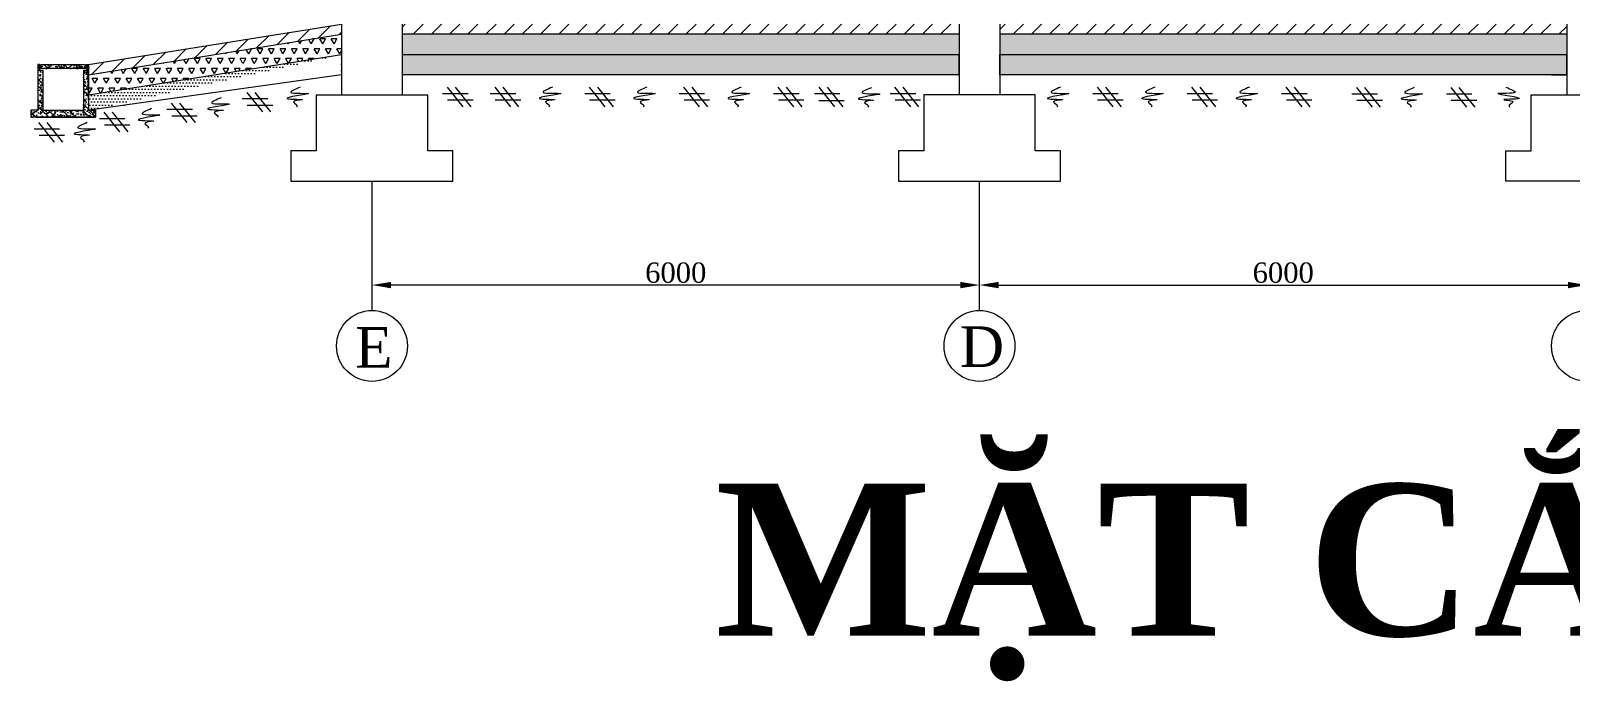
# Model space of a CAD drawing. Header units: inches. Extents: x -4475333 to 345677417, y -211198149 to 2125895.
# Drawn here: x -2382407 to -2367203, y 1035012 to 1041436 of the extents above; entities that cross this region are included whole.
import ezdxf

# ---------------------------------------------------------------- set-up
doc = ezdxf.new("R2010")
doc.units = ezdxf.units.IN
doc.header["$LTSCALE"] = 150
doc.header["$MEASUREMENT"] = 0
for name, color, linetype, lineweight in [('03 tbii', 3, 'Continuous', 50), ('cot', 2, 'Continuous', 50), ('KHUNG BVE', 7, 'Continuous', 0), ('móng cột', 7, 'Continuous', 50), ('NHA XUONG', 80, 'Continuous', 50)]:
    doc.layers.add(name, color=color, linetype=linetype, lineweight=lineweight)
for name, color, linetype in [('C.Tiet0.3', 3, 'Continuous'), ('MATCAT', 132, 'Continuous'), ('NET NHAP', 7, 'Continuous'), ('Net0.2', 4, 'Continuous'), ('Thiet bi', 7, 'Continuous'), ('vat lieu mat cat', 4, 'Continuous')]:
    doc.layers.add(name, color=color, linetype=linetype)
doc.styles.add('1', font='times.ttf')
doc.styles.get("Standard").update_dxf_attribs({"font": 'times.ttf', "height": 100})
doc.dimstyles.new('75', dxfattribs={"dimtxt": 200, "dimasz": 188, "dimexe": 94, "dimexo": 47, "dimgap": 20, "dimtad": 1, "dimtoh": 1, "dimdec": 0, "dimtxsty": '1', "dimcen": 2.5, "dimclrt": 256, "dimadec": 0, "dimazin": 0, "dimtfac": 1, "dimtdec": 0, "dimtix": 1, "dimtmove": 0, "dimatfit": 2, "dimfxl": 1, "dimlwd": 9, "dimlwe": 9, "dimarcsym": 0})
pattern_1 = [(130, (-2371712.32, 1037405.1), (-72.8736, -6.3756), [7.61997, -83.8197]), (185, (-2371712.32, 1037405.1), (14.0971, 76.4224), [6.096, -67.05576]), (79.549, (-2371718.394, 1037404.57), (-58.7768, 70.04643), [6.476, -71.23575]), (133.8158, (-2371712.32, 1037425.42), (-108.4312, -16.8169), [11.43, -125.7296]), (83.3644, (-2371721.36, 1037424.02), (-94.9614, 98.9699), [9.714, -106.8536]), (188.816, (-2371712.32, 1037425.42), (-94.9615, 98.9697), [9.144, -100.5836]), (159, (-2371722.48, 1037420.34), (-60.64574, -40.90606), [7.61997, -83.8197]), (214, (-2371722.48, 1037420.34), (-24.7207, 73.67493), [6.096, -67.05576]), (108.5486, (-2371727.535, 1037416.934), (-85.3663, 32.76903), [6.476, -71.23575]), (142.5, (-2371712.321, 1037405.103), (-1.235437, 33.821896), [0, -66.24297, 0, -68.07176, 0, -67.30976]), (172.5, (-2371712.32, 1037405.103), (-26.72777, 40.07209), [0, -38.81106, 0, -64.71897, 0, -25.65391]), (212.5, (-2371689.665, 1037405.103), (-54.236046, -2.29149), [0, -25.39991, 0, -79.24772, 0, -105.15563]), (222.5, (-2371679.505, 1037405.103), (-59.25146, 10.17056), [0, -33.01988, 0, -52.62861, 0, -74.67574])]
pattern_2 = [(135, (-2371712.32, 1037405.1), (101.0275, 101.0275), []), (135, (-2371779.67, 1037405.1), (101.0275, 101.0275), [])]

# ---------------------------------------------------------------- blocks, each defined once
blk = doc.blocks.new('*D247')
at = {"layer": 'Defpoints', "color": 0, "lineweight": 0, "ltscale": 3, "transparency": 16777216}
for p in [(-2373037, 1038925), (-2367037, 1038925), (-2367037, 1038674)]:
    blk.add_point(p, dxfattribs=at)
at = {"layer": 'NET NHAP', "color": 0, "lineweight": 9, "ltscale": 3, "transparency": 16777216}
for p, q in [((-2373037, 1038972), (-2373037, 1039019)), ((-2372849, 1038925), (-2367225, 1038925)), ((-2367037, 1038721), (-2367037, 1039019))]:
    blk.add_line(p, q, dxfattribs=at)
at = {"layer": 'NET NHAP', "color": 0, "lineweight": 0, "ltscale": 3, "transparency": 16777216}
for points in [[(-2372849, 1038956), (-2372849, 1038893), (-2373037, 1038925)], [(-2367225, 1038956), (-2367225, 1038893), (-2367037, 1038925)]]:
    blk.add_solid(points, dxfattribs=at)
at = {"layer": 'NET NHAP', "lineweight": 13, "ltscale": 3, "transparency": 16777216, "insert": (-2370037, 1039046), "char_height": 200, "attachment_point": 5, "style": '1'}
blk.add_mtext('6000', dxfattribs=at)
blk = doc.blocks.new('*D250')
at = {"layer": 'Defpoints', "color": 0, "lineweight": 0, "ltscale": 3, "transparency": 16777216}
for p in [(-2379037, 1038925), (-2379037, 1038925), (-2373037, 1038674)]:
    blk.add_point(p, dxfattribs=at)
at = {"layer": 'NET NHAP', "color": 0, "lineweight": 9, "ltscale": 3, "transparency": 16777216}
for p, q in [((-2379037, 1038972), (-2379037, 1039019)), ((-2373225, 1038925), (-2378849, 1038925)), ((-2373037, 1038721), (-2373037, 1039019))]:
    blk.add_line(p, q, dxfattribs=at)
at = {"layer": 'NET NHAP', "color": 0, "lineweight": 0, "ltscale": 3, "transparency": 16777216}
for points in [[(-2378849, 1038956), (-2378849, 1038893), (-2379037, 1038925)], [(-2373225, 1038956), (-2373225, 1038893), (-2373037, 1038925)]]:
    blk.add_solid(points, dxfattribs=at)
at = {"layer": 'NET NHAP', "lineweight": 13, "ltscale": 3, "transparency": 16777216, "insert": (-2376037, 1039046), "char_height": 200, "attachment_point": 5, "style": '1'}
blk.add_mtext('6000', dxfattribs=at)

msp = doc.modelspace()

# ---------------------------------------------------------------- hatches: boundary and pattern name
at = {"linetype": 'ByBlock', "lineweight": 9, "ltscale": 10}
h = msp.add_hatch(dxfattribs=at)
h.set_pattern_fill('ANSI31', color=256, scale=967, style=0)
h.set_pattern_definition([(45, (-2619327.69, 1019556.12), (-85.47153, 85.47153), [])])
edge = h.paths.add_edge_path()
edge.add_line((-2381837.3, 1041101.9), (-2381837.3, 1041001.9))
edge.add_line((-2381837.3, 1041101.9), (-2379337.3, 1041501.9))
edge.add_line((-2381837.3, 1041001.9), (-2379337.3, 1041401.9))
edge.add_line((-2379337.5, 1041501.9), (-2379337.5, 1041401.9))
h = msp.add_hatch(dxfattribs=at)
h.set_pattern_fill('TRIANG', color=256, scale=300, style=0)
h.set_pattern_definition([(120, (-2169542.77, 1011201.68), (56.25, 97.42786), [56.25, -56.25]), (60, (-2169542.77, 1011201.68), (112.5, 6e-08), [56.25, -56.25]), (180, (-2169514.64, 1011250.39), (-56.25, 97.42786), [56.25, -56.25])])
edge = h.paths.add_edge_path()
edge.add_line((-2381837.3, 1040801.9), (-2379337.3, 1041201.9))
edge.add_line((-2381837.3, 1041001.9), (-2379337.3, 1041401.9))
edge.add_line((-2379337.5, 1041401.9), (-2379337.5, 1041201.9))
edge.add_line((-2381837.3, 1040801.9), (-2381837.3, 1041001.4))
at = {"layer": 'MATCAT', "lineweight": 9, "ltscale": 3}
h = msp.add_hatch(dxfattribs=at)
h.set_pattern_fill('ANSI31', color=3, scale=40, style=0)
h.set_pattern_definition([(45, (-3863426.05, 1272373.92), (-89.802561, 89.802561), [])])
edge = h.paths.add_edge_path()
edge.add_line((-2373237.2, 1041501.9), (-2378206.5, 1041501.9))
edge.add_line((-2378206.5, 1041501.8), (-2378461.5, 1041501.8))
edge.add_line((-2378461.5, 1041501.9), (-2378737.4, 1041501.9))
edge.add_line((-2378737.4, 1041501.9), (-2378737.4, 1041401.9))
edge.add_line((-2378737.4, 1041401.9), (-2373237.2, 1041401.9))
edge.add_line((-2373237.2, 1041401.9), (-2373237.2, 1041501.9))
h.paths.add_polyline_path([(-2367237.1, 1041501.9), (-2372837.3, 1041501.9), (-2372837.3, 1041401.9), (-2367237.1, 1041401.9)])
h.paths.add_polyline_path([(-2361237.2, 1041501.9), (-2366837.2, 1041501.9), (-2366837.2, 1041401.9), (-2361237.2, 1041401.9)])
h.paths.add_polyline_path([(-2355337.1, 1041501.9), (-2355613, 1041501.9), (-2355613, 1041501.8), (-2355868, 1041501.8), (-2355868, 1041501.9), (-2360837.3, 1041501.9), (-2360837.3, 1041401.9), (-2355337.1, 1041401.9)])
h = msp.add_hatch(dxfattribs=at)
h.set_pattern_fill('TRIANG', color=3, scale=15, style=0)
h.set_pattern_definition([(60, (-3863426.05, 1272373.92), (-71.437474, 123.733365), [71.4375, -71.4375]), (120, (-3863426.05, 1272373.92), (-142.874974, 1.5e-05), [71.4375, -71.4375]), (0, (-3863461.76, 1272435.79), (71.4375, 123.73335), [71.4375, -71.4375])])
h.paths.add_polyline_path([(-2378737.4, 1041401.9), (-2378737.4, 1041201.9), (-2373237.2, 1041201.9), (-2373237.2, 1041401.9)])
h.paths.add_polyline_path([(-2367237.1, 1041201.9), (-2367237.1, 1041202), (-2367237.1, 1041401.9), (-2372837.3, 1041401.9), (-2372837.3, 1041201.9)])
h.paths.add_polyline_path([(-2366837.2, 1041401.9), (-2366837.2, 1041201.9), (-2361237.2, 1041201.9), (-2361237.2, 1041401.9)])
h.paths.add_polyline_path([(-2360837.3, 1041401.9), (-2360837.3, 1041201.9), (-2355337.1, 1041201.9), (-2355337.1, 1041401.9)])
h = msp.add_hatch(dxfattribs=at)
h.set_pattern_fill('DOTS', color=3, scale=25, style=0)
h.set_pattern_definition([(0, (-3863426.045, 1272373.92), (19.84375, 39.6875), [0, -39.6875])])
edge = h.paths.add_edge_path()
edge.add_line((-2367237.1, 1041201.9), (-2372837.3, 1041201.9))
edge.add_line((-2372837.3, 1041201.9), (-2372837.3, 1041001.9))
edge.add_line((-2372837.3, 1041001.9), (-2367387.1, 1041001.9))
edge.add_line((-2367387.1, 1041002), (-2367237.1, 1041002))
edge.add_line((-2367237.1, 1041002), (-2367237.1, 1041201.9))
edge = h.paths.add_edge_path()
edge.add_line((-2361237.2, 1041201.9), (-2366837.2, 1041201.9))
edge.add_line((-2366837.2, 1041201.9), (-2366837.2, 1041002))
edge.add_line((-2366837.2, 1041002), (-2366687.1, 1041002))
edge.add_line((-2366687.1, 1041001.9), (-2361237.2, 1041001.9))
edge.add_line((-2361237.2, 1041001.9), (-2361237.2, 1041201.9))
at = {"layer": 'Net0.2', "lineweight": 9}
h = msp.add_hatch(dxfattribs=at)
h.set_pattern_fill('AR-CONC', color=256, scale=0.399999, style=0)
h.set_pattern_definition(pattern_1)
h.paths.add_polyline_path([(-2382407.3, 1040651.9), (-2382337.3, 1040651.9), (-2382337.3, 1041101.9), (-2382322, 1041101.9), (-2382322, 1041047.3), (-2382287.3, 1041047.3), (-2382287.3, 1040651.9), (-2381887.3, 1040651.9), (-2381887.3, 1041047.3), (-2381852.6, 1041047.3), (-2381852.6, 1041101.9), (-2381837.3, 1041101.9), (-2381837.3, 1040651.9), (-2381767.3, 1040651.9), (-2381767.3, 1040581.9), (-2382407.3, 1040581.9)])
h = msp.add_hatch(dxfattribs=at)
h.set_pattern_fill('ANSI32', color=256, scale=14.999947, style=0)
h.set_pattern_definition(pattern_2)
h.paths.add_polyline_path([(-2382407.3, 1040651.9), (-2382337.3, 1040651.9), (-2382337.3, 1041101.9), (-2382322, 1041101.9), (-2382322, 1041047.3), (-2382287.3, 1041047.3), (-2382287.3, 1040651.9), (-2381887.3, 1040651.9), (-2381887.3, 1041047.3), (-2381852.6, 1041047.3), (-2381852.6, 1041101.9), (-2381837.3, 1041101.9), (-2381837.3, 1040651.9), (-2381767.3, 1040651.9), (-2381767.3, 1040581.9), (-2382407.3, 1040581.9)])
h = msp.add_hatch(dxfattribs=at)
h.set_pattern_fill('AR-CONC', color=256, scale=0.399999, style=0)
h.set_pattern_definition(pattern_1)
h.paths.add_polyline_path([(-2382307, 1041101.9), (-2381867.6, 1041101.9), (-2381867.6, 1041063), (-2382307, 1041063)])
h = msp.add_hatch(dxfattribs=at)
h.set_pattern_fill('ANSI32', color=256, scale=14.999947, style=0)
h.set_pattern_definition(pattern_2)
h.paths.add_polyline_path([(-2382307, 1041101.9), (-2381867.6, 1041101.9), (-2381867.6, 1041063), (-2382307, 1041063)])
at = {"layer": 'vat lieu mat cat', "lineweight": 9}
h = msp.add_hatch(dxfattribs=at)
h.set_pattern_fill('DOTS', color=256, scale=500, style=0)
h.set_pattern_definition([(180, (-2169542.766, 1011201.678), (-15.625, 31.25), [0, -31.25])])
edge = h.paths.add_edge_path()
edge.add_line((-2381837.3, 1040801.9), (-2381837.3, 1040651.9))
edge.add_line((-2379339.9, 1041001.9), (-2381829.1, 1040652))
edge.add_line((-2381837.3, 1040801.9), (-2379337.3, 1041201.9))
edge.add_line((-2379339.9, 1041001.9), (-2379339.9, 1041201.9))
h = msp.add_hatch(dxfattribs=at)
h.set_pattern_fill('DOTS', color=256, scale=500, style=0)
h.set_pattern_definition([(0, (-2616027.55, 1019556.122), (15.625, 31.25), [0, -31.25])])
edge = h.paths.add_edge_path()
edge.add_line((-2373237.2, 1041001.9), (-2373237.2, 1041201.9))
edge.add_line((-2378737.4, 1041201.9), (-2373237.2, 1041201.9))
edge.add_line((-2378737.4, 1041001.9), (-2378737.4, 1041201.9))
edge.add_line((-2367237.1, 1041001.9), (-2372837.3, 1041001.9))

# ---------------------------------------------------------------- linework, layer by layer
at = {"linetype": 'ByBlock', "lineweight": 18}
msp.add_line((-2379537.8, 1041401.9), (-2379537.4, 1041401.9), dxfattribs=at)
at = {"linetype": 'ByBlock', "lineweight": 18, "ltscale": 10}
for p, q in [((-2379337.3, 1041201.9), (-2379337.5, 1041201.9)), ((-2379339.9, 1041001.9), (-2379339.2, 1041001.9))]:
    msp.add_line(p, q, dxfattribs=at)
at = {"layer": 'C.Tiet0.3', "lineweight": 18}
for p, q in [((-2382337.3, 1041101.9), (-2382337.3, 1040651.9)), ((-2382337.3, 1041101.9), (-2382322, 1041101.9)), ((-2382322, 1041101.9), (-2382322, 1041047.3)), ((-2382307, 1041101.9), (-2382307, 1041063)), ((-2382307, 1041101.9), (-2381867.6, 1041101.9)), ((-2381867.6, 1041063), (-2382307, 1041063)), ((-2381867.6, 1041101.9), (-2381867.6, 1041063)), ((-2381852.6, 1041101.9), (-2381852.6, 1041047.3)), ((-2381852.6, 1041101.9), (-2381837.3, 1041101.9)), ((-2381837.3, 1041101.9), (-2381837.3, 1040651.9)), ((-2382322, 1041047.3), (-2382287.3, 1041047.3)), ((-2382287.3, 1041047.3), (-2382287.3, 1040651.9)), ((-2381887.3, 1041047.3), (-2381852.6, 1041047.3)), ((-2381887.3, 1041047.3), (-2381887.3, 1040651.9)), ((-2382407.3, 1040651.9), (-2382407.3, 1040581.9)), ((-2382337.3, 1040651.9), (-2382407.3, 1040651.9)), ((-2382287.3, 1040651.9), (-2381887.3, 1040651.9)), ((-2381837.3, 1040651.9), (-2381767.3, 1040651.9)), ((-2381837.3, 1040651.9), (-2381767.3, 1040651.9)), ((-2381767.3, 1040651.9), (-2381767.3, 1040581.9)), ((-2381767.3, 1040581.9), (-2382407.3, 1040581.9)), ((-2382337.3, 1040581.9), (-2381767.3, 1040581.9))]:
    msp.add_line(p, q, dxfattribs=at)
at = {"layer": 'cot', "lineweight": 18}
for p, q in [((-2378737.4, 1041201.9), (-2373237.2, 1041201.9)), ((-2372837.3, 1041201.9), (-2367237.1, 1041201.9))]:
    msp.add_line(p, q, dxfattribs=at)
at = {"layer": 'KHUNG BVE', "color": 2, "linetype": 'Continuous', "lineweight": 18, "ltscale": 10}
for p, q in [((-2381837.3, 1041101.9), (-2379337.3, 1041501.9)), ((-2381837.3, 1041001.9), (-2379337.3, 1041401.9)), ((-2379337.3, 1041501.9), (-2379339.9, 1040801.9)), ((-2378737.4, 1040801.9), (-2378737.4, 1041501.9)), ((-2373237.2, 1041501.9), (-2373237.2, 1041001.9)), ((-2372837.3, 1041501.9), (-2372837.3, 1041001.9)), ((-2367237.1, 1041502), (-2367237.1, 1041002)), ((-2381837.3, 1040801.9), (-2379337.3, 1041201.9)), ((-2379339.9, 1041001.9), (-2381829.1, 1040652)), ((-2372487.2, 1040801.9), (-2373587.2, 1040801.9)), ((-2367587.2, 1040802), (-2366487.2, 1040802))]:
    msp.add_line(p, q, dxfattribs=at)
at = {"layer": 'KHUNG BVE', "linetype": 'Continuous', "lineweight": 18, "ltscale": 10}
for p, q in [((-2379337.3, 1041401.9), (-2379337.5, 1041401.9)), ((-2373237.2, 1041401.9), (-2378737.4, 1041401.9)), ((-2367237.1, 1041401.9), (-2372837.3, 1041401.9)), ((-2381837.3, 1041101.9), (-2381837.3, 1041001.9)), ((-2378737.4, 1041001.9), (-2378737.4, 1041201.9)), ((-2373237.2, 1041001.9), (-2373237.2, 1041201.9)), ((-2372837.3, 1041001.9), (-2372837.3, 1041201.9)), ((-2367237.1, 1041002), (-2367237.1, 1041202)), ((-2381837.3, 1040801.9), (-2381837.3, 1041001.4)), ((-2379339.2, 1041001.9), (-2379339.9, 1041001.9)), ((-2373237.2, 1041001.9), (-2378737.4, 1041001.9)), ((-2373237.2, 1041001.9), (-2373237.2, 1040801.9)), ((-2367237.1, 1041001.9), (-2372837.3, 1041001.9)), ((-2372837.3, 1041001.9), (-2372837.3, 1040801.9)), ((-2367237.1, 1041002), (-2367237.1, 1040802)), ((-2381837.3, 1040801.9), (-2381837.3, 1040651.9)), ((-2379587.4, 1040801.6), (-2379587.4, 1040251.6)), ((-2378487.4, 1040801.6), (-2379587.4, 1040801.6)), ((-2378487.4, 1040251.6), (-2378487.4, 1040801.6)), ((-2373587.2, 1040801.9), (-2373587.2, 1040251.9)), ((-2372487.2, 1040251.9), (-2372487.2, 1040801.9)), ((-2367587.2, 1040252), (-2367587.2, 1040802)), ((-2379587.4, 1040251.6), (-2379837.4, 1040251.6)), ((-2379837.4, 1040251.6), (-2379837.4, 1039951.6)), ((-2378237.4, 1040251.6), (-2378487.4, 1040251.6)), ((-2378237.4, 1039951.6), (-2378237.4, 1040251.6)), ((-2373587.2, 1040251.9), (-2373837.2, 1040251.9)), ((-2373837.2, 1040251.9), (-2373837.2, 1039951.9)), ((-2372237.2, 1040251.9), (-2372487.2, 1040251.9)), ((-2372237.2, 1039951.9), (-2372237.2, 1040251.9)), ((-2367837.2, 1039952), (-2367837.2, 1040252)), ((-2367837.2, 1040252), (-2367587.2, 1040252)), ((-2379837.4, 1039951.6), (-2378237.4, 1039951.6)), ((-2373837.2, 1039951.9), (-2372237.2, 1039951.9)), ((-2366237.2, 1039952), (-2367837.2, 1039952))]:
    msp.add_line(p, q, dxfattribs=at)
at = {"layer": 'MATCAT', "color": 3, "lineweight": 13, "ltscale": 3}
for p, q in [((-2379037.4, 1039951.6), (-2379037.4, 1038673.8)), ((-2373037.2, 1038673.8), (-2373037.2, 1039951.9))]:
    msp.add_line(p, q, dxfattribs=at)
at = {"layer": 'móng cột', "lineweight": 18}
for p, q in [((-2381837.3, 1041101.9), (-2381837.3, 1040801.9)), ((-2373237.2, 1041001.9), (-2373387.2, 1041001.9)), ((-2372687.2, 1041001.9), (-2372837.3, 1041001.9)), ((-2367387.1, 1041002), (-2367237.1, 1041002))]:
    msp.add_line(p, q, dxfattribs=at)
at = {"layer": 'Net0.2', "lineweight": 18}
for p, q in [((-2382322, 1041101.9), (-2382337.3, 1041101.9)), ((-2380066.2, 1040762.9), (-2380318.1, 1040762.9)), ((-2380274.4, 1040827.5), (-2380119.3, 1040634.2)), ((-2380193.5, 1040827.5), (-2380038.4, 1040634.2)), ((-2378087.7, 1040814.5), (-2378339.6, 1040814.5)), ((-2378295.9, 1040879.1), (-2378140.8, 1040685.8)), ((-2378039.3, 1040750.5), (-2378291.2, 1040750.5)), ((-2378215, 1040879.1), (-2378059.9, 1040685.8)), ((-2377616.8, 1040814.5), (-2377868.7, 1040814.5)), ((-2377824.9, 1040879.1), (-2377669.9, 1040685.8)), ((-2377568.4, 1040750.5), (-2377820.3, 1040750.5)), ((-2377744, 1040879.1), (-2377589, 1040685.8)), ((-2376684.4, 1040814.5), (-2376936.3, 1040814.5)), ((-2376892.5, 1040879.1), (-2376737.5, 1040685.8)), ((-2376635.9, 1040750.5), (-2376887.9, 1040750.5)), ((-2376811.6, 1040879.1), (-2376656.6, 1040685.8)), ((-2375752, 1040814.5), (-2376003.9, 1040814.5)), ((-2375960.1, 1040879.1), (-2375805.1, 1040685.8)), ((-2375703.5, 1040750.5), (-2375955.4, 1040750.5)), ((-2375879.2, 1040879.1), (-2375724.2, 1040685.8)), ((-2374819.6, 1040814.5), (-2375071.5, 1040814.5)), ((-2375027.7, 1040879.1), (-2374872.7, 1040685.8)), ((-2374771.1, 1040750.5), (-2375023, 1040750.5)), ((-2374946.8, 1040879.1), (-2374791.8, 1040685.8)), ((-2374414.9, 1040814.2), (-2374666.8, 1040814.2)), ((-2374623, 1040878.8), (-2374468, 1040685.5)), ((-2374542.1, 1040878.8), (-2374387.1, 1040685.5)), ((-2373666.9, 1040814.5), (-2373918.8, 1040814.5)), ((-2373875, 1040879.1), (-2373720, 1040685.8)), ((-2373618.4, 1040750.5), (-2373870.3, 1040750.5)), ((-2373794.1, 1040879.1), (-2373639.1, 1040685.8)), ((-2371666.8, 1040814.2), (-2371918.7, 1040814.2)), ((-2371874.9, 1040878.8), (-2371719.9, 1040685.5)), ((-2371618.3, 1040750.2), (-2371870.2, 1040750.2)), ((-2371794, 1040878.8), (-2371639, 1040685.5)), ((-2370734.3, 1040814.2), (-2370986.2, 1040814.2)), ((-2370942.5, 1040878.8), (-2370787.4, 1040685.5)), ((-2370685.9, 1040750.2), (-2370937.8, 1040750.2)), ((-2370861.6, 1040878.8), (-2370706.5, 1040685.5)), ((-2369801.9, 1040814.2), (-2370053.8, 1040814.2)), ((-2370010, 1040878.8), (-2369855, 1040685.5)), ((-2369753.5, 1040750.2), (-2370005.4, 1040750.2)), ((-2369929.1, 1040878.8), (-2369774.1, 1040685.5)), ((-2369106.5, 1040810.2), (-2369358.4, 1040810.2)), ((-2369314.6, 1040874.8), (-2369159.6, 1040681.5)), ((-2369233.7, 1040874.8), (-2369078.7, 1040681.5)), ((-2368174.1, 1040810.2), (-2368426, 1040810.2)), ((-2368382.2, 1040874.8), (-2368227.2, 1040681.5)), ((-2368301.3, 1040874.8), (-2368146.3, 1040681.5)), ((-2381685.1, 1040631), (-2381530.1, 1040437.7)), ((-2381604.2, 1040631), (-2381449.2, 1040437.7)), ((-2380811.4, 1040658.1), (-2381063.3, 1040658.1)), ((-2381019.5, 1040722.7), (-2380864.5, 1040529.4)), ((-2380938.6, 1040722.7), (-2380783.6, 1040529.4)), ((-2380017.8, 1040698.9), (-2380269.7, 1040698.9)), ((-2374373.4, 1040745.5), (-2374625.4, 1040745.5)), ((-2369058, 1040746.2), (-2369310, 1040746.2)), ((-2368125.6, 1040746.2), (-2368377.5, 1040746.2)), ((-2382122.5, 1040464.3), (-2382374.4, 1040464.3)), ((-2382330.7, 1040528.9), (-2382175.6, 1040335.6)), ((-2382249.8, 1040528.9), (-2382094.7, 1040335.6)), ((-2381477, 1040566.4), (-2381728.9, 1040566.4)), ((-2381428.5, 1040502.4), (-2381680.4, 1040502.4)), ((-2380763, 1040594.1), (-2381014.9, 1040594.1)), ((-2382074.1, 1040400.3), (-2382326, 1040400.3))]:
    msp.add_line(p, q, dxfattribs=at)
for points in [[(-2380527.6, 1040774.2), (-2380620.3, 1040724.1), (-2380446.7, 1040711.7), (-2380657.5, 1040662.2), (-2380508.7, 1040649.8), (-2380595.5, 1040625), (-2380558.3, 1040587.9), (-2380564.5, 1040581.7)], [(-2379745.9, 1040879), (-2379838.6, 1040828.8), (-2379665.1, 1040816.4), (-2379875.8, 1040766.9), (-2379727, 1040754.5), (-2379813.8, 1040729.8), (-2379776.6, 1040692.6), (-2379782.8, 1040686.4)], [(-2377254.5, 1040879.1), (-2377347.2, 1040829), (-2377173.6, 1040816.6), (-2377384.4, 1040767.1), (-2377235.6, 1040754.7), (-2377322.4, 1040729.9), (-2377285.2, 1040692.8), (-2377291.4, 1040686.6)], [(-2376322.1, 1040879.1), (-2376414.8, 1040829), (-2376241.2, 1040816.6), (-2376451.9, 1040767.1), (-2376303.2, 1040754.7), (-2376390, 1040729.9), (-2376352.8, 1040692.8), (-2376359, 1040686.6)], [(-2375389.6, 1040879.1), (-2375482.3, 1040829), (-2375308.8, 1040816.6), (-2375519.5, 1040767.1), (-2375370.8, 1040754.7), (-2375457.5, 1040729.9), (-2375420.4, 1040692.8), (-2375426.6, 1040686.6)], [(-2374103.6, 1040874.1), (-2374196.3, 1040824), (-2374022.8, 1040811.6), (-2374233.5, 1040762.1), (-2374084.8, 1040749.7), (-2374171.5, 1040724.9), (-2374134.4, 1040687.8), (-2374140.6, 1040681.6)], [(-2372236.8, 1040878.8), (-2372329.5, 1040828.7), (-2372156, 1040816.3), (-2372366.7, 1040766.7), (-2372218, 1040754.4), (-2372304.7, 1040729.6), (-2372267.5, 1040692.4), (-2372273.7, 1040686.2)], [(-2371304.4, 1040878.8), (-2371397.1, 1040828.7), (-2371223.6, 1040816.3), (-2371434.3, 1040766.7), (-2371285.5, 1040754.4), (-2371372.3, 1040729.6), (-2371335.1, 1040692.4), (-2371341.3, 1040686.2)], [(-2370372, 1040878.8), (-2370464.7, 1040828.7), (-2370291.1, 1040816.3), (-2370501.9, 1040766.7), (-2370353.1, 1040754.4), (-2370439.9, 1040729.6), (-2370402.7, 1040692.4), (-2370408.9, 1040686.2)], [(-2368744.2, 1040874.8), (-2368836.9, 1040824.7), (-2368663.3, 1040812.3), (-2368874, 1040762.8), (-2368725.3, 1040750.4), (-2368812.1, 1040725.6), (-2368774.9, 1040688.5), (-2368781.1, 1040682.3)], [(-2367837.5, 1040878.9), (-2367744.8, 1040828.7), (-2367918.4, 1040816.3), (-2367707.7, 1040766.8), (-2367856.4, 1040754.4), (-2367769.6, 1040729.6), (-2367806.8, 1040692.5), (-2367800.6, 1040686.3)], [(-2381214.1, 1040667), (-2381306.8, 1040616.8), (-2381133.3, 1040604.5), (-2381344, 1040554.9), (-2381195.2, 1040542.5), (-2381282, 1040517.8), (-2381244.8, 1040480.6), (-2381251, 1040474.4)], [(-2381850, 1040528.9), (-2381942.6, 1040478.7), (-2381769.1, 1040466.3), (-2381979.8, 1040416.8), (-2381831.1, 1040404.4), (-2381917.9, 1040379.6), (-2381880.7, 1040342.5), (-2381886.9, 1040336.3)]]:
    msp.add_spline(points, degree=3, dxfattribs=at)
at = {"layer": 'NHA XUONG', "lineweight": 18}
for p, q in [((-2379537.4, 1041401.9), (-2379537.2, 1041401.9)), ((-2379337.3, 1041401.9), (-2379337.5, 1041401.9)), ((-2379337.5, 1041401.9), (-2379337.3, 1041401.9)), ((-2373237.2, 1041401.9), (-2375437.2, 1041401.9)), ((-2370237.2, 1041401.9), (-2372837.3, 1041401.9))]:
    msp.add_line(p, q, dxfattribs=at)
for points in [[(-2379337.3, 1041401.9), (-2379337.5, 1041401.9)], [(-2373237.2, 1041401.9), (-2375437.2, 1041401.9)]]:
    msp.add_lwpolyline(points, dxfattribs=at)
at = {"layer": 'Thiet bi', "color": 2, "linetype": 'ByBlock', "lineweight": 18, "ltscale": 10}
for q in [(-2381837.3, 1041101.9), (-2381837.3, 1041001.4)]:
    msp.add_line((-2381837.3, 1040750.1), q, dxfattribs=at)
for centre in [(-2379037.4, 1038323.7), (-2373037.2, 1038323.7), (-2367037.2, 1038323.7)]:
    msp.add_circle(centre, 350.1, dxfattribs=at)

# ---------------------------------------------------------------- texts
at = {"layer": '03 tbii', "lineweight": 18, "insert": (-2367469.3, 1035986.9), "char_height": 1500, "width": 57591.056, "attachment_point": 5, "line_spacing_factor": 1.5, "style": '1'}
msp.add_mtext('{\\fTimes New Roman|b1|i0|c0|p18;MẶT CẮT C - C}', dxfattribs=at)
at = {"layer": 'Thiet bi', "color": 2, "linetype": 'ByBlock', "lineweight": 18, "ltscale": 10, "char_height": 400, "width": 247.603, "attachment_point": 1}
for s, insert in [('{\\fTimes New Roman|b0|i0|c0|p18;E}', (-2379203.5, 1038509.2)), ('{\\fTimes New Roman|b0|i0|c0|p18;D}', (-2373230.7, 1038516.4))]:
    msp.add_mtext(s, dxfattribs=dict(at, insert=insert))

# ---------------------------------------------------------------- dimensions: what is measured, and where the dimension line sits
at = {"layer": 'NET NHAP', "color": 0, "lineweight": 13, "ltscale": 3}
for base, p1, p2, picture, middle in [((-2379037.4, 1038924.6), (-2373037.2, 1038673.8), (-2379037.4, 1038924.6), '*D250', (-2376037.3, 1039046.4)), ((-2367037.2, 1038924.6), (-2373037.2, 1038924.6), (-2367037.2, 1038673.8), '*D247', (-2370037.2, 1039046.4))]:
    dim = msp.add_linear_dim(base=base, p1=p1, p2=p2, dimstyle='75', dxfattribs=at)
    dim.commit()
    dim.dimension.update_dxf_attribs({"geometry": picture, "text_midpoint": middle})

doc.saveas('drawing.dxf')
